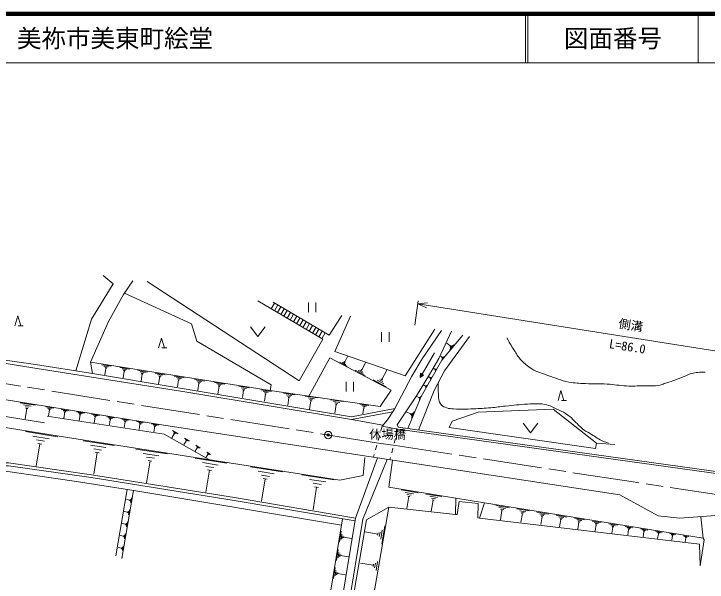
# Model space of a CAD drawing. Units: millimetres at full size, sheet at 1:1000; details may follow other scales. Extents: x 40000 to 680000, y 20000 to 380000.
# Drawn here: x 404388 to 545832, y 264030 to 380000 of the extents above; entities that cross this region are included whole.
import ezdxf
from ezdxf.enums import TextEntityAlignment as Align

# ---------------------------------------------------------------- set-up
doc = ezdxf.new("R2010")
doc.units = ezdxf.units.MM
doc.header["$LTSCALE"] = 1000
doc.header["$PDMODE"] = 32
doc.header["$PDSIZE"] = 500
doc.linetypes.add('CHAIN', pattern=[18.5, 12, -1.5, 3.5, -1.5])
for name, color, linetype, lineweight in [('M-BGD', 7, 'Continuous', 13), ('M-BMK', 2, 'CHAIN', 13), ('M-BMK-SRVR', 3, 'Continuous', 13), ('M-STR-HTXT', 7, 'Continuous', 13), ('M-TTL', 2, 'Continuous', 140), ('M-TTL-LINE', 7, 'Continuous', 18)]:
    doc.layers.add(name, color=color, linetype=linetype, lineweight=lineweight)
doc.layers.add('M-TTL-TXT', color=7, linetype='Continuous')
doc.styles.add('@ＭＳ ゴシック', font='')
doc.styles.add('ＭＳ ゴシック', font='')
doc.styles.get('@ＭＳ ゴシック').set_extended_font_data('@MS Gothic')
doc.styles.get('ＭＳ ゴシック').set_extended_font_data('MS Gothic')

msp = doc.modelspace()

# ---------------------------------------------------------------- linework, layer by layer
at = {"layer": 'M-BGD'}
for p, q in [((454145, 321419), (467457, 313585)), ((468695, 314429), (457301, 321136)), ((464518, 321113), (464518, 319113)), ((466018, 319113), (466018, 321113)), ((457586, 320968), (456898, 319799)), ((458232, 320587), (457545, 319419)), ((458879, 320207), (458191, 319038)), ((459525, 319826), (458837, 318658)), ((404579, 316349), (405179, 318349)), ((405179, 318349), (405779, 316349)), ((460171, 319446), (459484, 318278)), ((460818, 319066), (460130, 317897)), ((461464, 318685), (460776, 317517)), ((462110, 318305), (461423, 317136)), ((471326, 318475), (468695, 314429)), ((462757, 317924), (462069, 316756)), ((463403, 317544), (462715, 316375)), ((464049, 317164), (463362, 315995)), ((406279, 316349), (405279, 316349)), ((452678, 316157), (454178, 314157)), ((454178, 314157), (455678, 316157)), ((464696, 316783), (464008, 315615)), ((465342, 316403), (464654, 315234)), ((465989, 316022), (465301, 314854)), ((466635, 315642), (465947, 314473)), ((467281, 315261), (466594, 314093)), ((467928, 314881), (467240, 313713)), ((479426, 315054), (479426, 313054)), ((480926, 313054), (480926, 315054)), ((433909, 311818), (434509, 313818)), ((434509, 313818), (435109, 311818)), ((493428, 312227), (492703, 312823)), ((435609, 311818), (434609, 311818)), ((494164, 312488), (493312, 311453)), ((493481, 312291), (493375, 312162)), ((493848, 312315), (493422, 311797)), ((493638, 312271), (493425, 312012)), ((468867, 309835), (464552, 302015)), ((481340, 303204), (468867, 309835)), ((471892, 308983), (472458, 310049)), ((490174, 310798), (487667, 306472)), ((491795, 309891), (491474, 310155)), ((492122, 310007), (491744, 309549)), ((491819, 309920), (491772, 309862)), ((491981, 309930), (491793, 309701)), ((491888, 309911), (491794, 309796)), ((422310, 308389), (424235, 308084)), ((472410, 308122), (470888, 308931)), ((472110, 308476), (471349, 308881)), ((472001, 308730), (471620, 308932)), ((471987, 308932), (471796, 309034)), ((475352, 307347), (476115, 308783)), ((422761, 308121), (423723, 307968)), ((423181, 307660), (422968, 306313)), ((422971, 307890), (423452, 307814)), ((423061, 307679), (423301, 307641)), ((426035, 307818), (427990, 307508)), ((426493, 307545), (427470, 307390)), ((426920, 307077), (426703, 305709)), ((426706, 307311), (427195, 307234)), ((426797, 307096), (427042, 307058)), ((429687, 307216), (431673, 306901)), ((430152, 306938), (431145, 306781)), ((476050, 306186), (473999, 307277)), ((475646, 306664), (474621, 307209)), ((475499, 307006), (474986, 307278)), ((475480, 307279), (475223, 307415)), ((479454, 305407), (480451, 307282)), ((490333, 307445), (490055, 307605)), ((490347, 307470), (490319, 307420)), ((490566, 307575), (490338, 307178)), ((490401, 307472), (490344, 307373)), ((490469, 307499), (490355, 307300)), ((430586, 306463), (430365, 305073)), ((430369, 306700), (430865, 306622)), ((430461, 306482), (430710, 306443)), ((433238, 306679), (435254, 306359)), ((433710, 306397), (434718, 306237)), ((434150, 305914), (433926, 304503)), ((433930, 306156), (434434, 306076)), ((434024, 305934), (434276, 305894)), ((437078, 306063), (439125, 305738)), ((437558, 305777), (438581, 305615)), ((437781, 305532), (438293, 305450)), ((487343, 306660), (487291, 305823)), ((487667, 306472), (487291, 305823)), ((487291, 305823), (487992, 306284)), ((487646, 306485), (487295, 305879)), ((487624, 306497), (487298, 305935)), ((487603, 306510), (487302, 305990)), ((487581, 306522), (487305, 306046)), ((487559, 306535), (487309, 306102)), ((487538, 306547), (487312, 306158)), ((487516, 306560), (487316, 306214)), ((487494, 306572), (487319, 306269)), ((487473, 306585), (487322, 306325)), ((487451, 306597), (487326, 306381)), ((487430, 306610), (487329, 306437)), ((487408, 306622), (487333, 306493)), ((487386, 306635), (487336, 306548)), ((487689, 306459), (487338, 305854)), ((487365, 306647), (487340, 306604)), ((487992, 306284), (487343, 306660)), ((487711, 306447), (487385, 305885)), ((487732, 306434), (487432, 305915)), ((487754, 306422), (487478, 305946)), ((487776, 306409), (487525, 305977)), ((487797, 306397), (487572, 306007)), ((487819, 306384), (487618, 306038)), ((487841, 306372), (487665, 306069)), ((487793, 306688), (487667, 306472)), ((487862, 306359), (487712, 306100)), ((487884, 306347), (487758, 306130)), ((487905, 306334), (487805, 306161)), ((487927, 306322), (487852, 306192)), ((487949, 306309), (487899, 306223)), ((487970, 306297), (487945, 306253)), ((489350, 305752), (489060, 305919)), ((489365, 305778), (489335, 305726)), ((489594, 305888), (489355, 305473)), ((489422, 305780), (489362, 305676)), ((489493, 305808), (489373, 305601)), ((438004, 305286), (437777, 303853)), ((437876, 305307), (438132, 305266)), ((441220, 305396), (443298, 305067)), ((441706, 305106), (442746, 304941)), ((442160, 304608), (441929, 303153)), ((441933, 304857), (442453, 304774)), ((442030, 304628), (442290, 304587)), ((445313, 304764), (447423, 304430)), ((445807, 304470), (446862, 304303)), ((446037, 304217), (446565, 304133)), ((472171, 304929), (472171, 302929)), ((473671, 302929), (473671, 304929)), ((480366, 303892), (477688, 305316)), ((479839, 304515), (478500, 305227)), ((479647, 304961), (478977, 305317)), ((479622, 305318), (479287, 305496)), ((488351, 304045), (488034, 304227)), ((488617, 304193), (488356, 303740)), ((488507, 304106), (488376, 303879)), ((446267, 303964), (446033, 302487)), ((446135, 303985), (446399, 303943)), ((450272, 303998), (452414, 303659)), ((450774, 303699), (451845, 303529)), ((451241, 303186), (451003, 301686)), ((451007, 303442), (451543, 303358)), ((451107, 303207), (451375, 303165)), ((454772, 303288), (456946, 302943)), ((455281, 302984), (456368, 302812)), ((455518, 302723), (456062, 302637)), ((481340, 303204), (479132, 299879)), ((488367, 304073), (488335, 304016)), ((488429, 304075), (488364, 303962)), ((515416, 301107), (516016, 303107)), ((516016, 303107), (516616, 301107)), ((455756, 302463), (455515, 300941)), ((455620, 302485), (455892, 302441)), ((459416, 302577), (461746, 302253)), ((459966, 302263), (461131, 302101)), ((460225, 301989), (460807, 301909)), ((460484, 301716), (460257, 300085)), ((460338, 301736), (460629, 301696)), ((463850, 301984), (466356, 301617)), ((464440, 301642), (465693, 301458)), ((464716, 301345), (465343, 301254)), ((487067, 301717), (486567, 301924)), ((487086, 301762), (487049, 301673)), ((487176, 301777), (487102, 301598)), ((487430, 301986), (487134, 301271)), ((487284, 301837), (487136, 301479)), ((405673, 300618), (408711, 300132)), ((406384, 300193), (407903, 299950)), ((464993, 301049), (464736, 299295)), ((464836, 301072), (465149, 301026)), ((468972, 301259), (471561, 300879)), ((469581, 300905), (470876, 300715)), ((469867, 300599), (470514, 300504)), ((470153, 300292), (469887, 298481)), ((469991, 300316), (470314, 300269)), ((474961, 300339), (476819, 300066)), ((475398, 300085), (476327, 299949)), ((475603, 299865), (476068, 299797)), ((517116, 301107), (516116, 301107)), ((407046, 299464), (406706, 297337)), ((406715, 299828), (407475, 299707)), ((406856, 299494), (407236, 299433)), ((410884, 299785), (412539, 299520)), ((411271, 299553), (412099, 299421)), ((411632, 299156), (411447, 297998)), ((411452, 299355), (411865, 299289)), ((411529, 299173), (411736, 299140)), ((414031, 299282), (415664, 299021)), ((414413, 299053), (415229, 298923)), ((414769, 298662), (414587, 297519)), ((414591, 298857), (414999, 298792)), ((414667, 298678), (414871, 298645)), ((417156, 298782), (418766, 298525)), ((417533, 298557), (418338, 298428)), ((475808, 299645), (475618, 298344)), ((475692, 299662), (475924, 299628)), ((485370, 298356), (484414, 298751)), ((485577, 298470), (485436, 298129)), ((486062, 298869), (485497, 297503)), ((485784, 298584), (485502, 297901)), ((417884, 298170), (417704, 297044)), ((417708, 298364), (418111, 298299)), ((417783, 298187), (417984, 298154)), ((420258, 298286), (421846, 298032)), ((420630, 298064), (421424, 297937)), ((420976, 297683), (420798, 296571)), ((420803, 297873), (421200, 297810)), ((420877, 297699), (421075, 297667)), ((423338, 297794), (424904, 297543)), ((423705, 297575), (424488, 297449)), ((424046, 297199), (423871, 296103)), ((423875, 297387), (424267, 297324)), ((423948, 297214), (424144, 297183)), ((426396, 297305), (427940, 297058)), ((426757, 297089), (427529, 296965)), ((479682, 296053), (473280, 297192)), ((485405, 298441), (485335, 298270)), ((427094, 296718), (426921, 295637)), ((426926, 296903), (427312, 296842)), ((426998, 296734), (427191, 296703)), ((429432, 296819), (430954, 296576)), ((429788, 296606), (430549, 296485)), ((430120, 296241), (429950, 295175)), ((429954, 296424), (430335, 296363)), ((430025, 296256), (430215, 296226)), ((432446, 296337), (433947, 296098)), ((432797, 296127), (433548, 296007)), ((433125, 295767), (432957, 294717)), ((432961, 295947), (433336, 295887)), ((433031, 295782), (433218, 295752)), ((479508, 295838), (479237, 294875)), ((482733, 295261), (479508, 295838)), ((569308, 283552), (482789, 295657)), ((508297, 296469), (509797, 294469)), ((509797, 294469), (511297, 296469)), ((406762, 294756), (413298, 293696)), ((437122, 294288), (436631, 293512)), ((436779, 294971), (437886, 294269)), ((436985, 294685), (437539, 294334)), ((437053, 294332), (437191, 294244)), ((437054, 294486), (437331, 294311)), ((482733, 295261), (482482, 294293)), ((569253, 283156), (482733, 295261)), ((408290, 293837), (411558, 293307)), ((409001, 293051), (410635, 292786)), ((418518, 292871), (424857, 291883)), ((439517, 292816), (439075, 292117)), ((439208, 293432), (440207, 292799)), ((439394, 293174), (439894, 292858)), ((439455, 292856), (439580, 292776)), ((439456, 292995), (439706, 292837)), ((478966, 293913), (478695, 292950)), ((482231, 293325), (481980, 292358)), ((409712, 292265), (408971, 287690)), ((409304, 292331), (410121, 292199)), ((420004, 291990), (423174, 291496)), ((441803, 291412), (441406, 290786)), ((441526, 291963), (442420, 291397)), ((441693, 291732), (442140, 291449)), ((441747, 291447), (441859, 291376)), ((441748, 291572), (441971, 291430)), ((478424, 291987), (478153, 291025)), ((481729, 291390), (481477, 290422)), ((526998, 292114), (523265, 292378)), ((420698, 291232), (422283, 290986)), ((421391, 290475), (420700, 286037)), ((420995, 290537), (421788, 290413)), ((429275, 291195), (435652, 290203)), ((430770, 290310), (433958, 289813)), ((443983, 290072), (443631, 289515)), ((443737, 290562), (444532, 290059)), ((443885, 290357), (444283, 290105)), ((443934, 290214), (444133, 290088)), ((443934, 290103), (444033, 290040)), ((477882, 290062), (477731, 289525)), ((431468, 289548), (433062, 289300)), ((432166, 288786), (431471, 284323)), ((431767, 288848), (432564, 288724)), ((441372, 289312), (447785, 288313)), ((481226, 289454), (481110, 289006)), ((442875, 288421), (446082, 287922)), ((443577, 287655), (445180, 287405)), ((452687, 287550), (459201, 286536)), ((444279, 286889), (443580, 282400)), ((443878, 286951), (444680, 286826)), ((454214, 286645), (457471, 286138)), ((454927, 285867), (456555, 285613)), ((463152, 285920), (469769, 284890)), ((455640, 285089), (454930, 280530)), ((455233, 285152), (456047, 285026)), ((464703, 285001), (468012, 284486)), ((427537, 282948), (425209, 269414)), ((465427, 284211), (467082, 283953)), ((466151, 283420), (465430, 278789)), ((465738, 283485), (466565, 283356)), ((426412, 268868), (428811, 282748)), ((483384, 282843), (486862, 282273)), ((484197, 282353), (485935, 282068)), ((484952, 281515), (484553, 279080)), ((484574, 281934), (485444, 281791)), ((484735, 281550), (485169, 281479)), ((488472, 282009), (491690, 281482)), ((489223, 281556), (490833, 281292)), ((428018, 280782), (427337, 280899)), ((428028, 280842), (428007, 280721)), ((428136, 280886), (428094, 280643)), ((428255, 280991), (428171, 280505)), ((428394, 281218), (428226, 280245)), ((489923, 280780), (489553, 278527)), ((489573, 281168), (490378, 281036)), ((489721, 280813), (490124, 280747)), ((544993, 272990), (500376, 280189)), ((427970, 278766), (427802, 277794)), ((477113, 257616), (480904, 279334)), ((502728, 279658), (505427, 279222)), ((503359, 279279), (504709, 279061)), ((503653, 278954), (504328, 278845)), ((503778, 278657), (504115, 278603)), ((506996, 278969), (509519, 278562)), ((427595, 278330), (426915, 278448)), ((427605, 278391), (427584, 278270)), ((427713, 278435), (427671, 278192)), ((427831, 278540), (427747, 278054)), ((503947, 278630), (503642, 276740)), ((507586, 278615), (508848, 278411)), ((508135, 278008), (507850, 276242)), ((507861, 278311), (508492, 278210)), ((507978, 278034), (508293, 277983)), ((511084, 278309), (513440, 277929)), ((511635, 277979), (512813, 277789)), ((512148, 277413), (511882, 275764)), ((511892, 277696), (512481, 277601)), ((512001, 277436), (512295, 277389)), ((515001, 277677), (517196, 277323)), ((515514, 277369), (516612, 277192)), ((544530, 277389), (544993, 272990)), ((427172, 275881), (426494, 275998)), ((427183, 275942), (427162, 275821)), ((427290, 275986), (427248, 275743)), ((427408, 276090), (427324, 275605)), ((427547, 276316), (427379, 275346)), ((471442, 276948), (468443, 258572)), ((515992, 276842), (515744, 275306)), ((515753, 277106), (516302, 277017)), ((515855, 276864), (516129, 276820)), ((518754, 277072), (520793, 276743)), ((519231, 276786), (520251, 276621)), ((519675, 276295), (519444, 274867)), ((519453, 276540), (519963, 276458)), ((519547, 276316), (519802, 276275)), ((522348, 276492), (524240, 276187)), ((522791, 276226), (523737, 276074)), ((522997, 275999), (523470, 275923)), ((525792, 275936), (527542, 275654)), ((470815, 272178), (471182, 274424)), ((479552, 274653), (479227, 272793)), ((480086, 275518), (479437, 271798)), ((523203, 275772), (522989, 274447)), ((523084, 275791), (523321, 275752)), ((526201, 275691), (527076, 275549)), ((526582, 275270), (526385, 274045)), ((526392, 275480), (526829, 275410)), ((526473, 275288), (526692, 275252)), ((529091, 275404), (530705, 275143)), ((529468, 275177), (530276, 275047)), ((529820, 274789), (529638, 273659)), ((529644, 274983), (530048, 274918)), ((529719, 274806), (529921, 274773)), ((532251, 274894), (533736, 274654)), ((532598, 274686), (533341, 274566)), ((532760, 274507), (533131, 274447)), ((535279, 274405), (536639, 274186)), ((426750, 273434), (426073, 273551)), ((426760, 273494), (426739, 273373)), ((426867, 273538), (426826, 273296)), ((426985, 273642), (426902, 273158)), ((427124, 273867), (426956, 272900)), ((471132, 272703), (471315, 273826)), ((471402, 272947), (471494, 273509)), ((471649, 273051), (471695, 273332)), ((471672, 273191), (473244, 272935)), ((478645, 273853), (476041, 274307)), ((478686, 274085), (478605, 273620)), ((479098, 274253), (478936, 273323)), ((532922, 274329), (532754, 273290)), ((532829, 274344), (533014, 274314)), ((535597, 274215), (536277, 274105)), ((535893, 273888), (535739, 272936)), ((535745, 274051), (536085, 273996)), ((535808, 273902), (535978, 273874)), ((538179, 273937), (539420, 273737)), ((538469, 273763), (539089, 273663)), ((538739, 273465), (538599, 272597)), ((538604, 273614), (538914, 273564)), ((538662, 273478), (538817, 273453)), ((540958, 273489), (542084, 273307)), ((541221, 273331), (541784, 273240)), ((541466, 273060), (541339, 272272)), ((541344, 273196), (541625, 273150)), ((541396, 273072), (541537, 273049)), ((426328, 270988), (425652, 271105)), ((426338, 271048), (426317, 270927)), ((426445, 271092), (426403, 270850)), ((426563, 271196), (426479, 270713)), ((426701, 271421), (426534, 270455)), ((470210, 268468), (470575, 270703)), ((470525, 268990), (470707, 270108)), ((470794, 269233), (470885, 269792)), ((471040, 269337), (471086, 269616)), ((471063, 269476), (472628, 269221)), ((479142, 269130), (478495, 265427)), ((477708, 267472), (475116, 267925)), ((477748, 267703), (477667, 267241)), ((478159, 267870), (477997, 266945)), ((478610, 268268), (478287, 266417)), ((469606, 264768), (469969, 266993)), ((469919, 265288), (470101, 266400)), ((470187, 265530), (470278, 266086)), ((470432, 265633), (470478, 265911)), ((470455, 265772), (472012, 265517))]:
    msp.add_line(p, q, dxfattribs=at)
for points in [[(417045, 307146), (420247, 317689), (424667, 324938), (422602, 326587)], [(428674, 325539), (426749, 322757), (423692, 317203), (420053, 308913), (420417, 306611)], [(467457, 313585), (462583, 305121), (431568, 325412)], [(456651, 303112), (456916, 304312), (441712, 313222), (440658, 316713), (426952, 322970)], [(481687, 298803), (473280, 297192), (439703, 302821), (408655, 307707), (383915, 311717), (362246, 314775), (356301, 315528), (352008, 316049), (344913, 316912), (330441, 318561), (313563, 318769), (283133, 318443), (259965, 318001), (259343, 317541), (214412, 314214), (208803, 318078)], [(482102, 299442), (473274, 297751), (420046, 306674), (408772, 308448), (383957, 312014), (362285, 315072), (356338, 315826), (352045, 316347), (344949, 317210), (328627, 319253), (302298, 319246), (290169, 318907), (259845, 318398), (259027, 317908), (227506, 315721), (213935, 314543)], [(490257, 315646), (484219, 306134), (469866, 311103), (473062, 318275)], [(479508, 295838), (480593, 297180), (482043, 299330), (485592, 306068), (487723, 309577), (491625, 315401)], [(482789, 295657), (482562, 296157), (486554, 302076), (489192, 306425), (491098, 309684), (493670, 315268)], [(495977, 314454), (491732, 309297), (487481, 301919), (484775, 295380)], [(486937, 295077), (490136, 303116), (492278, 307137), (497345, 314131)], [(568088, 275574), (552107, 277984), (540236, 277052), (535812, 277569), (528010, 281813), (435410, 296015), (374356, 305777), (361704, 307535), (352201, 308500), (346148, 303851), (345784, 301251), (344728, 283617)], [(479132, 299879), (464552, 302015), (456651, 303112), (420053, 308913)], [(475988, 289485), (475622, 285825), (470901, 284866), (415312, 293521), (385648, 298331), (373101, 300439), (362165, 301983), (346148, 303851)], [(410608, 296552), (384509, 300787), (385648, 298331)], [(444186, 289025), (435042, 294247), (411197, 297884)], [(473992, 276517), (449336, 280682), (420162, 285365), (403265, 287758), (389304, 287762), (360822, 291790), (348772, 293134)], [(474092, 277109), (449433, 281274), (420252, 285958), (403307, 288358), (389347, 288362), (360897, 292386), (348838, 293730)], [(478577, 289395), (474092, 277109), (471004, 258533)], [(480581, 289087), (475574, 276883), (472534, 258210)], [(494542, 281167), (480862, 283408), (481660, 288922)], [(471236, 275689), (428893, 282735), (416688, 284654), (395111, 287760)], [(494520, 277827), (480904, 279334), (476306, 276743), (473124, 258146)], [(499369, 277096), (544277, 271773), (544420, 267377), (545195, 272643), (544993, 272990)]]:
    msp.add_lwpolyline(points, dxfattribs=at)
for points in [[(523067, 291283), (493211, 295604), (493791, 296900), (499090, 298717), (514414, 299316), (523265, 292378)], [(500376, 280189), (499369, 277096), (499070, 277161), (499108, 280067), (495266, 280480), (494806, 277804), (494520, 277827), (494542, 281167)]]:
    msp.add_lwpolyline(points, close=True, dxfattribs=at)
for points, knots in [([(545415, 306885), (544144, 306857), (543665, 306880), (542602, 306576), (541799, 306347), (541401, 306074), (540623, 305772), (539263, 305245), (538477, 305012), (537098, 304536), (536738, 304411), (536544, 304307), (536171, 304226), (534942, 303962), (534212, 304127), (532956, 304103), (531557, 304076), (530772, 304009), (529375, 304074), (527835, 304146), (526984, 304354), (525445, 304442), (523711, 304540), (522735, 304450), (521001, 304545), (519671, 304618), (518915, 304623), (517606, 304868), (515889, 305191), (514991, 305640), (513348, 306231), (512055, 306695), (511250, 306814), (510084, 307540), (509157, 308117), (508673, 308520), (507922, 309312), (507333, 309932), (507121, 310381), (506643, 311089), (505935, 312137), (505733, 312527), (504978, 313866)], [0, 0, 0, 0, 1, 1, 1, 2, 2, 2, 3, 3, 3, 4, 4, 4, 5, 5, 5, 6, 6, 6, 7, 7, 7, 8, 8, 8, 9, 9, 9, 10, 10, 10, 11, 11, 11, 12, 12, 12, 13, 13, 13, 14, 14, 14, 14]), ([(525680, 292422), (525203, 292546), (525051, 292611), (524658, 292763), (523635, 293158), (523186, 293637), (522240, 294191), (521663, 294528), (521310, 294668), (520763, 295051), (519906, 295650), (519568, 296161), (518799, 296869), (518261, 297364), (518016, 297712), (517419, 298135), (516727, 298624), (516277, 298806), (515515, 299177), (514609, 299616), (514120, 299939), (513146, 300196), (512390, 300395), (511941, 300416), (511160, 300443), (510390, 300470), (509958, 300427), (509190, 300375), (507440, 300257), (506463, 300143), (504720, 299957), (503546, 299833), (502893, 299721), (501718, 299615), (500338, 299491), (499563, 299449), (498179, 299395), (496591, 299332), (495694, 299231), (494111, 299365), (493555, 299413), (493225, 299413), (492704, 299613), (492274, 299778), (491993, 299839), (491654, 300151), (491373, 300410), (491270, 300629), (491158, 300993), (490998, 301509), (491066, 301831), (491022, 302370), (490953, 303237), (490953, 303528), (490924, 304595)], [0, 0, 0, 0, 1, 1, 1, 2, 2, 2, 3, 3, 3, 4, 4, 4, 5, 5, 5, 6, 6, 6, 7, 7, 7, 8, 8, 8, 9, 9, 9, 10, 10, 10, 11, 11, 11, 12, 12, 12, 13, 13, 13, 14, 14, 14, 15, 15, 15, 16, 16, 16, 17, 17, 17, 18, 18, 18, 18])]:
    msp.add_open_spline(points, degree=3, knots=knots, dxfattribs=at)
at = {"layer": 'M-BMK'}
for points in [[(482255, 291904), (478793, 292415), (369899, 309725), (358532, 311393)], [(568637, 279146), (550178, 281539), (530325, 284552), (482255, 291904)]]:
    msp.add_lwpolyline(points, dxfattribs=at)
at = {"layer": 'M-BMK-SRVR'}
msp.add_circle((468521, 294048), 750, dxfattribs=at)
msp.add_point((468521, 294048), dxfattribs=at)
at = {"layer": 'M-STR-HTXT'}
for p, q in [((486204, 316489), (486858, 321415)), ((488771, 321051), (486782, 320842)), ((572947, 307209), (486782, 320842)), ((486782, 320842), (488609, 320029))]:
    msp.add_line(p, q, dxfattribs=at)
at = {"layer": 'M-TTL'}
msp.add_line((680000, 380000), (40000, 380000), dxfattribs=at)
at = {"layer": 'M-TTL-LINE'}
for p, q in [((508747, 380000), (508747, 370000)), ((509247, 380000), (509247, 370000)), ((543997, 380000), (543997, 370000)), ((40000, 370000), (680000, 370000))]:
    msp.add_line(p, q, dxfattribs=at)

# ---------------------------------------------------------------- texts
at = {"layer": 'M-BGD', "style": 'ＭＳ ゴシック'}
msp.add_text('休場橋', height=1833, dxfattribs=at).set_placement((480641, 294216), align=Align.MIDDLE_CENTER)
at = {"layer": 'M-STR-HTXT', "style": 'ＭＳ ゴシック'}
msp.add_text('側溝', height=1833, rotation=351.009, dxfattribs=at).set_placement((530021, 315013), align=Align.BOTTOM_CENTER)
at = {"layer": 'M-STR-HTXT', "style": '@ＭＳ ゴシック'}
msp.add_text('L=86.0', height=1833, rotation=351.009, dxfattribs=at).set_placement((529709, 313038), align=Align.TOP_CENTER)
at = {"layer": 'M-TTL-TXT', "style": 'ＭＳ ゴシック'}
msp.add_text('美祢市美東町絵堂', height=3666, dxfattribs=at).set_placement((405024, 375000), align=Align.MIDDLE_LEFT)
msp.add_text('図面番号', height=3666, dxfattribs=at).set_placement((526622, 375000), align=Align.MIDDLE_CENTER)

doc.saveas('drawing.dxf')
